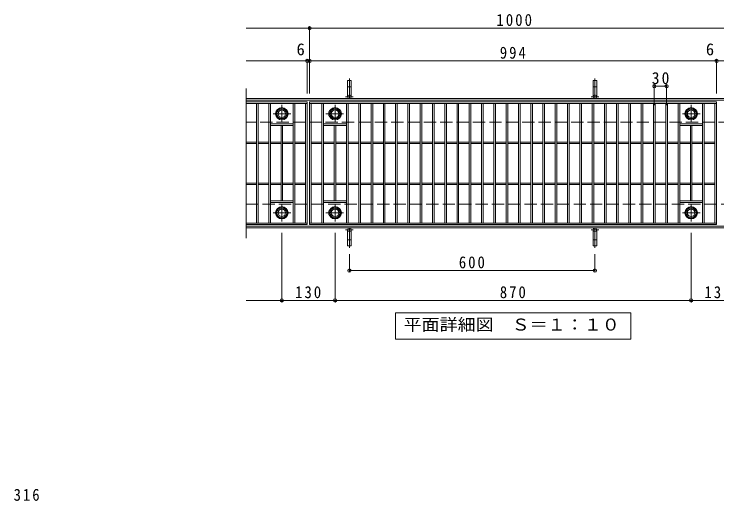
# Model space of a CAD drawing. Units: millimetres, scale not verified. Extents: x -1357 to 1685, y -1394 to 1172.
# Drawn here: x -1151 to 567, y -17 to 1172 of the extents above; entities that cross this region are included whole.
import ezdxf
from ezdxf.enums import TextEntityAlignment as Align

# ---------------------------------------------------------------- set-up
doc = ezdxf.new("R2010")
doc.units = ezdxf.units.MM
doc.header["$LTSCALE"] = 10
doc.header["$PDMODE"] = 32
doc.header["$PDSIZE"] = 8
doc.linetypes.add('CHAIN1', pattern=[8, 5, -1, 1, -1])
doc.linetypes.add('DASHED3', pattern=[4, 3, -1])
for name, color, linetype, lineweight in [('C-1', 2, 'Continuous', 9), ('C-2', 3, 'Continuous', 9), ('C-4', 7, 'Continuous', 9), ('C-5', 7, 'Continuous', 9), ('C-8', 4, 'Continuous', 9), ('C-A', 3, 'Continuous', 9), ('D-4', 7, 'Continuous', 9)]:
    doc.layers.add(name, color=color, linetype=linetype, lineweight=lineweight)
doc.styles.add('ＭＳ ゴシック', font='')
doc.styles.get('ＭＳ ゴシック').set_extended_font_data('MS Gothic')

msp = doc.modelspace()

# ---------------------------------------------------------------- linework, layer by layer
at = {"layer": 'C-1'}
for p, q in [((-583.42, 965.9), (720.58, 965.9)), ((-583.42, 961.9), (720.58, 961.9)), ((720.58, 653.9), (-583.42, 653.9)), ((720.58, 649.9), (-583.42, 649.9))]:
    msp.add_line(p, q, dxfattribs=at)
at = {"layer": 'C-1', "linetype": 'DASHED3'}
for p, q in [((720.58, 907.9), (-583.42, 907.9)), ((-583.42, 707.9), (720.58, 707.9))]:
    msp.add_line(p, q, dxfattribs=at)
at = {"layer": 'C-2'}
for p, q in [((-583.42, 990.9), (-583.42, 624.9)), ((-583.42, 957.9), (-434.42, 957.9)), ((-583.42, 953.9), (-434.42, 953.9)), ((-558.42, 953.9), (-558.42, 661.9)), ((-554.42, 953.9), (-554.42, 661.9)), ((-528.42, 953.9), (-528.42, 661.9)), ((-524.42, 953.9), (-524.42, 661.9)), ((-468.42, 953.9), (-468.42, 661.9)), ((-464.42, 953.9), (-464.42, 661.9)), ((-438.42, 953.9), (-438.42, 661.9)), ((-434.42, 957.9), (-434.42, 657.9)), ((-428.42, 957.9), (-428.42, 657.9)), ((565.58, 957.9), (-428.42, 957.9)), ((565.58, 953.9), (-428.42, 953.9)), ((-424.42, 953.9), (-424.42, 661.9)), ((-398.42, 953.9), (-398.42, 661.9)), ((-394.42, 953.9), (-394.42, 661.9)), ((-338.42, 953.9), (-338.42, 661.9)), ((-334.42, 953.9), (-334.42, 661.9)), ((-308.42, 953.9), (-308.42, 661.9)), ((-304.42, 953.9), (-304.42, 661.9)), ((-278.42, 953.9), (-278.42, 661.9)), ((-274.42, 953.9), (-274.42, 661.9)), ((-248.42, 953.9), (-248.42, 661.9)), ((-244.42, 953.9), (-244.42, 661.9)), ((-218.42, 953.9), (-218.42, 661.9)), ((-214.42, 953.9), (-214.42, 661.9)), ((-188.42, 953.9), (-188.42, 661.9)), ((-184.42, 953.9), (-184.42, 661.9)), ((-158.42, 953.9), (-158.42, 661.9)), ((-154.42, 953.9), (-154.42, 661.9)), ((-128.42, 953.9), (-128.42, 661.9)), ((-124.42, 953.9), (-124.42, 661.9)), ((-98.42, 953.9), (-98.42, 661.9)), ((-94.42, 953.9), (-94.42, 661.9)), ((-68.42, 953.9), (-68.42, 661.9)), ((-64.42, 953.9), (-64.42, 661.9)), ((-38.42, 953.9), (-38.42, 661.9)), ((-34.42, 953.9), (-34.42, 661.9)), ((-8.42, 953.9), (-8.42, 661.9)), ((-4.42, 953.9), (-4.42, 661.9)), ((21.58, 953.9), (21.58, 661.9)), ((25.58, 953.9), (25.58, 661.9)), ((51.58, 953.9), (51.58, 661.9)), ((55.58, 953.9), (55.58, 661.9)), ((81.58, 953.9), (81.58, 661.9)), ((85.58, 953.9), (85.58, 661.9)), ((111.58, 953.9), (111.58, 661.9)), ((115.58, 953.9), (115.58, 661.9)), ((141.58, 953.9), (141.58, 661.9)), ((145.58, 953.9), (145.58, 661.9)), ((171.58, 953.9), (171.58, 661.9)), ((175.58, 953.9), (175.58, 661.9)), ((201.58, 953.9), (201.58, 661.9)), ((205.58, 953.9), (205.58, 661.9)), ((231.58, 953.9), (231.58, 661.9)), ((235.58, 953.9), (235.58, 661.9)), ((261.58, 953.9), (261.58, 661.9)), ((265.58, 953.9), (265.58, 661.9)), ((291.58, 953.9), (291.58, 661.9)), ((295.58, 953.9), (295.58, 661.9)), ((321.58, 953.9), (321.58, 661.9)), ((325.58, 953.9), (325.58, 661.9)), ((351.58, 953.9), (351.58, 661.9)), ((355.58, 953.9), (355.58, 661.9)), ((381.58, 953.9), (381.58, 661.9)), ((385.58, 953.9), (385.58, 661.9)), ((411.58, 953.9), (411.58, 661.9)), ((415.58, 953.9), (415.58, 661.9)), ((441.58, 953.9), (441.58, 661.9)), ((445.58, 953.9), (445.58, 661.9)), ((471.58, 953.9), (471.58, 661.9)), ((475.58, 953.9), (475.58, 661.9)), ((531.58, 953.9), (531.58, 661.9)), ((535.58, 953.9), (535.58, 661.9)), ((561.58, 953.9), (561.58, 661.9)), ((565.58, 957.9), (565.58, 657.9)), ((-524.42, 903.9), (-468.42, 903.9)), ((-524.42, 899.9), (-468.42, 899.9)), ((-498.42, 899.9), (-498.42, 715.9)), ((-494.42, 899.9), (-494.42, 715.9)), ((-338.42, 903.9), (-394.42, 903.9)), ((-338.42, 899.9), (-394.42, 899.9)), ((-368.42, 899.9), (-368.42, 715.9)), ((-364.42, 899.9), (-364.42, 715.9)), ((475.58, 903.9), (531.58, 903.9)), ((475.58, 899.9), (531.58, 899.9)), ((501.58, 899.9), (501.58, 715.9)), ((505.58, 899.9), (505.58, 715.9)), ((-558.42, 859.4), (-583.42, 859.4)), ((-528.42, 859.4), (-554.42, 859.4)), ((-498.42, 859.4), (-524.42, 859.4)), ((-468.42, 859.4), (-494.42, 859.4)), ((-438.42, 859.4), (-464.42, 859.4)), ((-424.42, 859.4), (-398.42, 859.4)), ((-394.42, 859.4), (-368.42, 859.4)), ((-364.42, 859.4), (-338.42, 859.4)), ((-334.42, 859.4), (-308.42, 859.4)), ((-304.42, 859.4), (-278.42, 859.4)), ((-274.42, 859.4), (-248.42, 859.4)), ((-244.42, 859.4), (-218.42, 859.4)), ((-214.42, 859.4), (-188.42, 859.4)), ((-184.42, 859.4), (-158.42, 859.4)), ((-154.42, 859.4), (-128.42, 859.4)), ((-124.42, 859.4), (-98.42, 859.4)), ((-94.42, 859.4), (-68.42, 859.4)), ((-64.42, 859.4), (-38.42, 859.4)), ((-34.42, 859.4), (-8.42, 859.4)), ((-4.42, 859.4), (21.58, 859.4)), ((25.58, 859.4), (51.58, 859.4)), ((55.58, 859.4), (81.58, 859.4)), ((85.58, 859.4), (111.58, 859.4)), ((115.58, 859.4), (141.58, 859.4)), ((145.58, 859.4), (171.58, 859.4)), ((175.58, 859.4), (201.58, 859.4)), ((205.58, 859.4), (231.58, 859.4)), ((235.58, 859.4), (261.58, 859.4)), ((265.58, 859.4), (291.58, 859.4)), ((295.58, 859.4), (321.58, 859.4)), ((325.58, 859.4), (351.58, 859.4)), ((355.58, 859.4), (381.58, 859.4)), ((385.58, 859.4), (411.58, 859.4)), ((441.58, 859.4), (415.58, 859.4)), ((471.58, 859.4), (445.58, 859.4)), ((501.58, 859.4), (475.58, 859.4)), ((531.58, 859.4), (505.58, 859.4)), ((561.58, 859.4), (535.58, 859.4)), ((-558.42, 856.4), (-583.42, 856.4)), ((-528.42, 856.4), (-554.42, 856.4)), ((-498.42, 856.4), (-524.42, 856.4)), ((-468.42, 856.4), (-494.42, 856.4)), ((-438.42, 856.4), (-464.42, 856.4)), ((-424.42, 856.4), (-398.42, 856.4)), ((-394.42, 856.4), (-368.42, 856.4)), ((-364.42, 856.4), (-338.42, 856.4)), ((-334.42, 856.4), (-308.42, 856.4)), ((-304.42, 856.4), (-278.42, 856.4)), ((-274.42, 856.4), (-248.42, 856.4)), ((-244.42, 856.4), (-218.42, 856.4)), ((-214.42, 856.4), (-188.42, 856.4)), ((-184.42, 856.4), (-158.42, 856.4)), ((-154.42, 856.4), (-128.42, 856.4)), ((-124.42, 856.4), (-98.42, 856.4)), ((-94.42, 856.4), (-68.42, 856.4)), ((-64.42, 856.4), (-38.42, 856.4)), ((-34.42, 856.4), (-8.42, 856.4)), ((-4.42, 856.4), (21.58, 856.4)), ((25.58, 856.4), (51.58, 856.4)), ((55.58, 856.4), (81.58, 856.4)), ((85.58, 856.4), (111.58, 856.4)), ((115.58, 856.4), (141.58, 856.4)), ((145.58, 856.4), (171.58, 856.4)), ((175.58, 856.4), (201.58, 856.4)), ((205.58, 856.4), (231.58, 856.4)), ((235.58, 856.4), (261.58, 856.4)), ((265.58, 856.4), (291.58, 856.4)), ((295.58, 856.4), (321.58, 856.4)), ((325.58, 856.4), (351.58, 856.4)), ((355.58, 856.4), (381.58, 856.4)), ((385.58, 856.4), (411.58, 856.4)), ((441.58, 856.4), (415.58, 856.4)), ((471.58, 856.4), (445.58, 856.4)), ((501.58, 856.4), (475.58, 856.4)), ((531.58, 856.4), (505.58, 856.4)), ((561.58, 856.4), (535.58, 856.4)), ((-558.42, 759.4), (-583.42, 759.4)), ((-558.42, 756.4), (-583.42, 756.4)), ((-528.42, 759.4), (-554.42, 759.4)), ((-528.42, 756.4), (-554.42, 756.4)), ((-498.42, 759.4), (-524.42, 759.4)), ((-498.42, 756.4), (-524.42, 756.4)), ((-468.42, 759.4), (-494.42, 759.4)), ((-468.42, 756.4), (-494.42, 756.4)), ((-438.42, 759.4), (-464.42, 759.4)), ((-438.42, 756.4), (-464.42, 756.4)), ((-424.42, 759.4), (-398.42, 759.4)), ((-424.42, 756.4), (-398.42, 756.4)), ((-394.42, 759.4), (-368.42, 759.4)), ((-394.42, 756.4), (-368.42, 756.4)), ((-364.42, 759.4), (-338.42, 759.4)), ((-364.42, 756.4), (-338.42, 756.4)), ((-334.42, 759.4), (-308.42, 759.4)), ((-334.42, 756.4), (-308.42, 756.4)), ((-304.42, 759.4), (-278.42, 759.4)), ((-304.42, 756.4), (-278.42, 756.4)), ((-274.42, 759.4), (-248.42, 759.4)), ((-274.42, 756.4), (-248.42, 756.4)), ((-244.42, 759.4), (-218.42, 759.4)), ((-244.42, 756.4), (-218.42, 756.4)), ((-214.42, 759.4), (-188.42, 759.4)), ((-214.42, 756.4), (-188.42, 756.4)), ((-184.42, 759.4), (-158.42, 759.4)), ((-184.42, 756.4), (-158.42, 756.4)), ((-154.42, 759.4), (-128.42, 759.4)), ((-154.42, 756.4), (-128.42, 756.4)), ((-124.42, 759.4), (-98.42, 759.4)), ((-124.42, 756.4), (-98.42, 756.4)), ((-94.42, 759.4), (-68.42, 759.4)), ((-94.42, 756.4), (-68.42, 756.4)), ((-64.42, 759.4), (-38.42, 759.4)), ((-64.42, 756.4), (-38.42, 756.4)), ((-34.42, 759.4), (-8.42, 759.4)), ((-34.42, 756.4), (-8.42, 756.4)), ((-4.42, 759.4), (21.58, 759.4)), ((-4.42, 756.4), (21.58, 756.4)), ((25.58, 759.4), (51.58, 759.4)), ((25.58, 756.4), (51.58, 756.4)), ((55.58, 759.4), (81.58, 759.4)), ((55.58, 756.4), (81.58, 756.4)), ((85.58, 759.4), (111.58, 759.4)), ((85.58, 756.4), (111.58, 756.4)), ((115.58, 759.4), (141.58, 759.4)), ((115.58, 756.4), (141.58, 756.4)), ((145.58, 759.4), (171.58, 759.4)), ((145.58, 756.4), (171.58, 756.4)), ((175.58, 759.4), (201.58, 759.4)), ((175.58, 756.4), (201.58, 756.4)), ((205.58, 759.4), (231.58, 759.4)), ((205.58, 756.4), (231.58, 756.4)), ((235.58, 759.4), (261.58, 759.4)), ((235.58, 756.4), (261.58, 756.4)), ((265.58, 759.4), (291.58, 759.4)), ((265.58, 756.4), (291.58, 756.4)), ((295.58, 759.4), (321.58, 759.4)), ((295.58, 756.4), (321.58, 756.4)), ((325.58, 759.4), (351.58, 759.4)), ((325.58, 756.4), (351.58, 756.4)), ((355.58, 759.4), (381.58, 759.4)), ((355.58, 756.4), (381.58, 756.4)), ((385.58, 759.4), (411.58, 759.4)), ((385.58, 756.4), (411.58, 756.4)), ((441.58, 759.4), (415.58, 759.4)), ((441.58, 756.4), (415.58, 756.4)), ((471.58, 759.4), (445.58, 759.4)), ((471.58, 756.4), (445.58, 756.4)), ((501.58, 759.4), (475.58, 759.4)), ((501.58, 756.4), (475.58, 756.4)), ((531.58, 759.4), (505.58, 759.4)), ((531.58, 756.4), (505.58, 756.4)), ((561.58, 759.4), (535.58, 759.4)), ((561.58, 756.4), (535.58, 756.4)), ((-524.42, 715.9), (-468.42, 715.9)), ((-524.42, 711.9), (-468.42, 711.9)), ((-338.42, 715.9), (-394.42, 715.9)), ((-338.42, 711.9), (-394.42, 711.9)), ((475.58, 715.9), (531.58, 715.9)), ((475.58, 711.9), (531.58, 711.9)), ((-434.42, 661.9), (-583.42, 661.9)), ((-434.42, 657.9), (-583.42, 657.9)), ((-428.42, 661.9), (565.58, 661.9)), ((-428.42, 657.9), (565.58, 657.9))]:
    msp.add_line(p, q, dxfattribs=at)
for centre, start, end in [((-499.42, 928.9), 142.80833, 217.19167), ((-493.42, 928.9), 322.80833, 37.19167), ((-369.42, 928.9), 142.80833, 217.19167), ((-363.42, 928.9), 322.80833, 37.19167), ((500.58, 928.9), 142.80833, 217.19167), ((506.58, 928.9), 322.80833, 37.19167), ((-499.42, 686.9), 142.80833, 217.19167), ((-493.42, 686.9), 322.80833, 37.19167), ((-369.42, 686.9), 142.80833, 217.19167), ((-363.42, 686.9), 322.80833, 37.19167), ((500.58, 686.9), 142.80833, 217.19167), ((506.58, 686.9), 322.80833, 37.19167)]:
    msp.add_arc(centre, 12.5, start, end, dxfattribs=at)
at = {"layer": 'C-4'}
for p, q in [((-583.42, 1137.9), (720.58, 1137.9)), ((-428.42, 977.9), (-428.42, 1140.9)), ((-583.42, 1057.9), (720.58, 1057.9)), ((-434.42, 977.9), (-434.42, 1060.9)), ((565.58, 977.9), (565.58, 1060.9)), ((413.58, 949.9), (413.58, 998.9)), ((443.58, 949.9), (443.58, 998.9)), ((413.58, 995.9), (443.58, 995.9)), ((-496.42, 637.9), (-496.42, 469.9)), ((-366.42, 637.9), (-366.42, 469.9)), ((503.58, 637.9), (503.58, 469.9)), ((-331.42, 586.18), (-331.42, 542.9)), ((268.58, 586.18), (268.58, 542.9)), ((-331.42, 545.9), (268.58, 545.9)), ((-583.42, 472.9), (720.58, 472.9))]:
    msp.add_line(p, q, dxfattribs=at)
for p in [(-428.42, 1137.9), (-434.42, 1057.9), (-428.42, 1057.9), (565.58, 1057.9), (413.58, 995.9), (443.58, 995.9), (-331.42, 545.9), (268.58, 545.9), (-496.42, 472.9), (-366.42, 472.9), (503.58, 472.9)]:
    msp.add_point(p, dxfattribs=at)
at = {"layer": 'C-5'}
msp.add_lwpolyline([(-218.92, 377.9), (-218.92, 442.9), (356.08, 442.9), (356.08, 377.9)], close=True, dxfattribs=at)
at = {"layer": 'C-8', "linetype": 'CHAIN1'}
for p, q in [((-496.42, 950.23), (-496.42, 907.89)), ((-366.42, 950.23), (-366.42, 907.89)), ((503.58, 950.23), (503.58, 907.89)), ((-474.15, 928.9), (-517.39, 928.9)), ((-388.69, 928.9), (-345.44, 928.9)), ((525.85, 928.9), (482.61, 928.9)), ((-496.42, 665.57), (-496.42, 707.92)), ((-366.42, 665.57), (-366.42, 707.92)), ((503.58, 665.57), (503.58, 707.92)), ((-474.15, 686.9), (-517.39, 686.9)), ((-388.69, 686.9), (-345.44, 686.9)), ((525.85, 686.9), (482.61, 686.9))]:
    msp.add_line(p, q, dxfattribs=at)
at = {"layer": 'C-8'}
for points in [[(-489.49, 916.91), (-503.34, 916.91), (-510.27, 928.9), (-503.34, 940.9), (-489.49, 940.9), (-482.57, 928.9)], [(-373.34, 916.91), (-359.49, 916.91), (-352.57, 928.9), (-359.49, 940.9), (-373.34, 940.9), (-380.27, 928.9)], [(510.51, 916.91), (496.66, 916.91), (489.73, 928.9), (496.66, 940.9), (510.51, 940.9), (517.43, 928.9)], [(-489.49, 698.9), (-503.34, 698.9), (-510.27, 686.9), (-503.34, 674.91), (-489.49, 674.91), (-482.57, 686.9)], [(-373.34, 698.9), (-359.49, 698.9), (-352.57, 686.9), (-359.49, 674.91), (-373.34, 674.91), (-380.27, 686.9)], [(510.51, 698.9), (496.66, 698.9), (489.73, 686.9), (496.66, 674.91), (510.51, 674.91), (517.43, 686.9)]]:
    msp.add_lwpolyline(points, close=True, dxfattribs=at)
for centre, radius in [((-496.42, 928.9), 15), ((-496.42, 928.9), 12.07), ((-496.42, 928.9), 9.25), ((-366.42, 928.9), 15), ((-366.42, 928.9), 12.07), ((-366.42, 928.9), 9.25), ((503.58, 928.9), 15), ((503.58, 928.9), 12.07), ((503.58, 928.9), 9.25), ((-496.42, 686.9), 15), ((-496.42, 686.9), 12.07), ((-496.42, 686.9), 9.25), ((-366.42, 686.9), 15), ((-366.42, 686.9), 12.07), ((-366.42, 686.9), 9.25), ((503.58, 686.9), 15), ((503.58, 686.9), 12.07), ((503.58, 686.9), 9.25)]:
    msp.add_circle(centre, radius, dxfattribs=at)
at = {"layer": 'C-A', "linetype": 'CHAIN1'}
for p, q in [((-331.42, 965.9), (-331.42, 1014.9)), ((268.58, 965.9), (268.58, 1014.9)), ((-340.92, 970.4), (-321.92, 970.4)), ((259.08, 970.4), (278.08, 970.4)), ((-340.92, 645.4), (-321.92, 645.4)), ((-331.42, 649.9), (-331.42, 600.9)), ((259.08, 645.4), (278.08, 645.4)), ((268.58, 649.9), (268.58, 600.9))]:
    msp.add_line(p, q, dxfattribs=at)
at = {"layer": 'C-A'}
for p, q in [((-335.92, 1009.9), (-326.92, 1009.9)), ((-335.92, 1009.9), (-335.92, 970.4)), ((-326.92, 1009.9), (-326.92, 970.4)), ((264.08, 1009.9), (273.08, 1009.9)), ((264.08, 1009.9), (264.08, 970.4)), ((273.08, 1009.9), (273.08, 970.4)), ((-335.92, 994.9), (-326.92, 994.9)), ((264.08, 994.9), (273.08, 994.9)), ((-335.92, 605.9), (-335.92, 645.4)), ((-326.92, 605.9), (-326.92, 645.4)), ((264.08, 605.9), (264.08, 645.4)), ((273.08, 605.9), (273.08, 645.4)), ((-335.92, 620.9), (-326.92, 620.9)), ((264.08, 620.9), (273.08, 620.9)), ((-335.92, 605.9), (-326.92, 605.9)), ((264.08, 605.9), (273.08, 605.9))]:
    msp.add_line(p, q, dxfattribs=at)
for centre in [(-331.42, 970.4), (268.58, 970.4), (-331.42, 645.4), (268.58, 645.4)]:
    msp.add_circle(centre, 4.5, dxfattribs=at)

# ---------------------------------------------------------------- texts
at = {"layer": 'C-4', "color": 2, "style": 'ＭＳ ゴシック'}
for p in [(-460.38, 1062.9), (539.62, 1062.9)]:
    msp.add_text('6', height=29.33, rotation=0.001, dxfattribs=at).set_placement(p, align=Align.BOTTOM_LEFT)
at = {"layer": 'C-4', "color": 2, "char_height": 29.33, "attachment_point": 7, "style": 'ＭＳ ゴシック'}
for s, insert in [('\\T1.28;\\W0.9;1000', (27.83, 1142.9)), ('\\T1.27;\\W0.9;994', (36.08, 1062.9)), ('\\T1.27;\\W0.95;30', (407.33, 1000.9)), ('\\T1.27;\\W0.9;600', (-63.92, 550.9)), ('\\T1.27;\\W0.9;130', (-463.92, 477.9)), ('\\T1.27;\\W0.9;870', (36.08, 477.9)), ('\\T1.27;\\W0.9;130', (536.08, 477.9))]:
    msp.add_mtext(s, dxfattribs=dict(at, insert=insert))
at = {"layer": 'C-5', "color": 2, "style": 'ＭＳ ゴシック', "width": 1.1}
msp.add_text('平面詳細図\u3000Ｓ＝１：１０', height=29.33, dxfattribs=at).set_placement((-198.92, 390.4), align=Align.BOTTOM_LEFT)
at = {"layer": 'D-4', "color": 2, "insert": (-1151.73, -16.98), "char_height": 29.33, "attachment_point": 7, "style": 'ＭＳ ゴシック'}
msp.add_mtext('\\T1.27;\\W0.9;316', dxfattribs=at)

doc.saveas('drawing.dxf')
